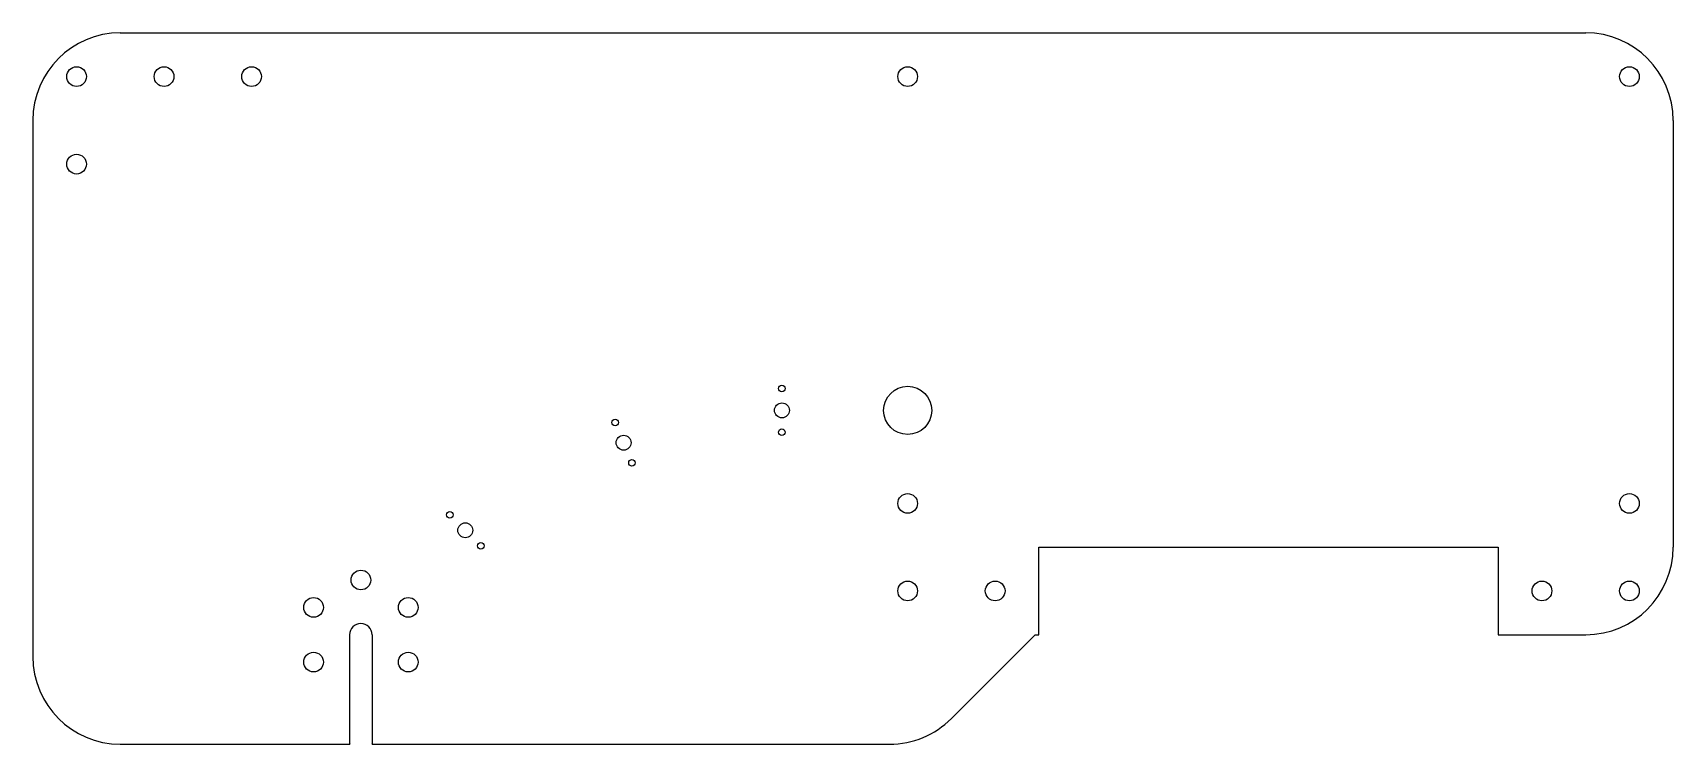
# Model space of a CAD drawing. Header units: millimetres. Extents: x -355 to 395, y -177 to 148.
import ezdxf

# ---------------------------------------------------------------- set-up
doc = ezdxf.new("R2010")
doc.units = ezdxf.units.MM

msp = doc.modelspace()

# ---------------------------------------------------------------- linework, layer by layer
at = {"color": 7, "linetype": 'Continuous', "lineweight": 25}
for p, q in [((-315, 147.94), (355, 147.94)), ((-355, 107.94), (-355, -137.06)), ((395, 107.94), (395, -87.06)), ((105, -127.06), (105, -87.06)), ((105, -87.06), (315, -87.06)), ((315, -87.06), (315, -127.06)), ((-210.12, -176.93), (-210.12, -127.06)), ((-199.88, -127.06), (-199.88, -176.93)), ((64.99, -165.34), (103.27, -127.06)), ((103.27, -127.06), (105, -127.06)), ((315, -127.06), (355, -127.06)), ((-315, -177.06), (-210.12, -177.06)), ((-199.88, -177.06), (36.7, -177.06))]:
    msp.add_line(p, q, dxfattribs=at)
for centre, radius in [((-335, 127.94), 4.5), ((-295, 127.94), 4.5), ((-255, 127.94), 4.5), ((45, 127.94), 4.5), ((375, 127.94), 4.5), ((-335, 87.94), 4.5), ((-12.5, -14.56), 1.5), ((45, -24.56), 11), ((-12.5, -24.56), 3.4), ((-88.71, -30.09), 1.5), ((-84.89, -39.33), 3.4), ((-12.5, -34.56), 1.5), ((-81.06, -48.57), 1.5), ((45, -67.06), 4.5), ((375, -67.06), 4.5), ((-164.34, -72.26), 1.5), ((-157.27, -79.33), 3.4), ((-150.2, -86.4), 1.5), ((-205, -102.06), 4.5), ((45, -107.06), 4.5), ((85, -107.06), 4.5), ((335, -107.06), 4.5), ((375, -107.06), 4.5), ((-226.65, -114.56), 4.5), ((-183.35, -114.56), 4.5), ((-226.65, -139.56), 4.5), ((-183.35, -139.56), 4.5)]:
    msp.add_circle(centre, radius, dxfattribs=at)
for centre, radius, start, end in [((-315, 107.94), 40, 90, 180), ((355, 107.94), 40, 0, 90), ((355, -87.06), 40, 270, 0), ((-205, -127.06), 5.13, 0, 180), ((-315, -137.06), 40, 180, 270), ((36.7, -137.06), 40, 270, 315), ((-205, -176.93), 5.12, 180, 181.48775), ((-205, -176.93), 5.12, 358.51225, 0)]:
    msp.add_arc(centre, radius, start, end, dxfattribs=at)

doc.saveas('drawing.dxf')
